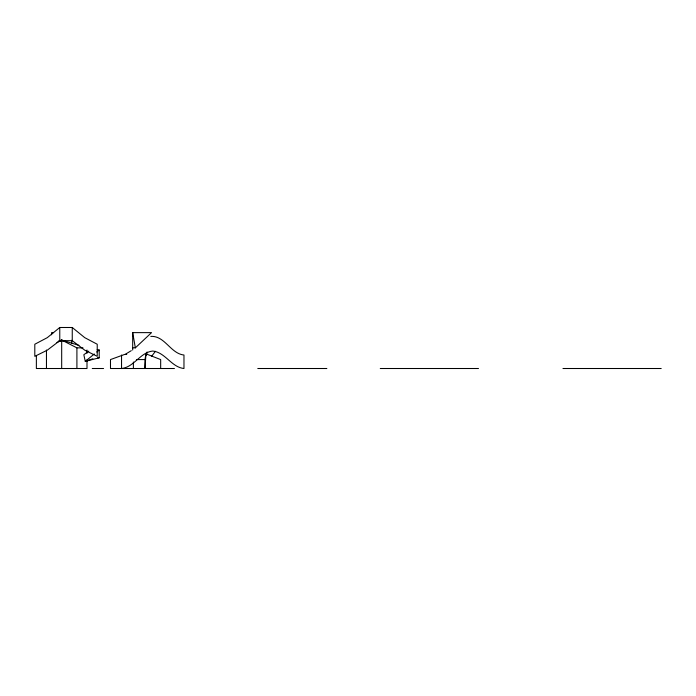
<?xml version="1.0" encoding="UTF-8"?>
<svg xmlns="http://www.w3.org/2000/svg" width="696" height="696" viewBox="0 0 696 696"><rect width="100%" height="100%" fill="white"/><g stroke="black" fill="none" stroke-linecap="round" stroke-linejoin="round"><path stroke-width="1.04" d="M145.96 353.829L144.977 368.506L144.977 359.571L145.96 353.829L160.672 359.571L160.672 368.506M146.473 355.082L147.082 351.985M151.528 356.456L155.408 351.297M132.684 347.852L135.346 347.852L151.545 332.627L132.684 332.627L132.684 350.027M59.769 327.494L47.285 337.664L34.8 344.242L34.8 356.326L47.285 350.175L59.769 340.675L72.254 340.675L84.747 350.175L97.231 356.326L97.231 344.242L84.747 337.664L72.254 327.494L59.769 327.494L59.769 340.675M94.299 354.003L85.277 361.363L83.833 354.716L88.792 351.175M96.753 352.002L99.215 349.992L99.215 357.822L85.277 361.363L92.829 358.788M60.004 341.362L61.683 340.066L78.9 345.364M131.3 350.654L125.445 354.212M56.924 342.502L61.683 340.066L76.908 347.852L82.963 347.852M58.647 341.005L61.683 340.066L63.362 341.362M150.806 336.403C164.804 335.489 170.564 353.646 183.97 355.021L183.97 368.506C171.407 367.218 165.326 352.324 152.763 351.045C140.192 352.324 134.111 367.218 121.548 368.506L121.548 355.021M126.724 354.394L124.584 354.455L110.49 359.571L110.49 368.506L174.435 368.506M53.609 332.627L51.591 332.627L51.591 334.802M97.44 357.822L99.215 357.822M136.39 359.571L144.977 359.571M92.255 368.506L103.573 368.506M257.781 368.506L326.859 368.506M380.268 368.506L478.5 368.506M562.96 368.506L661.2 368.506M97.188 349.653L99.215 349.992M132.684 332.627L135.346 347.852M133.388 362.024L133.388 368.506M87 350.027L87 353.29M87 359.806L87 368.506L36.366 368.506L36.366 355.465M76.908 347.852L76.908 368.506M72.254 327.494L72.254 340.675M71.775 340.24L71.775 343.502M61.683 340.066L61.683 368.506M46.458 350.027L46.458 368.506"/></g></svg>
